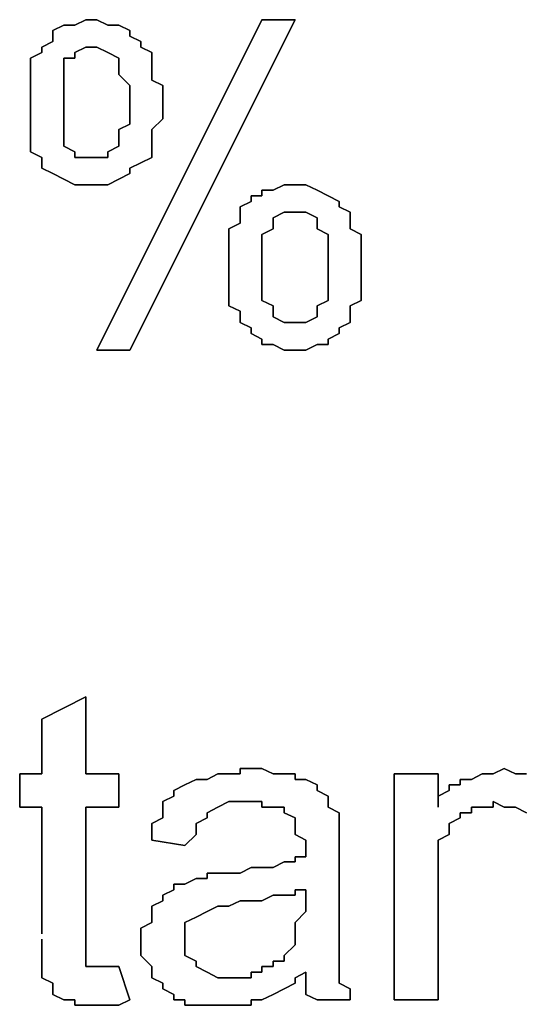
# Model space of a CAD drawing. Header units: metres. Extents: x 2.9 to 42.8, y 1.7 to 28.7.
# Drawn here: x 39.1689 to 39.3312, y 22.3079 to 22.6236 of the extents above; entities that cross this region are included whole.
import ezdxf

# ---------------------------------------------------------------- set-up
doc = ezdxf.new("R2010")
doc.units = ezdxf.units.M
doc.layers.add('GRIS', color=8, linetype='Continuous')

msp = doc.modelspace()

# ---------------------------------------------------------------- linework, layer by layer
at = {"layer": 'GRIS', "lineweight": -3}
for points in [[(39.1901, 22.6236), (39.1866, 22.6219), (39.1901, 22.6236)], [(39.1936, 22.6236), (39.1901, 22.6236), (39.1936, 22.6236)], [(39.2465, 22.6236), (39.1936, 22.5178), (39.2465, 22.6236)], [(39.1971, 22.6219), (39.1936, 22.6236), (39.1971, 22.6219)], [(39.2042, 22.5178), (39.2571, 22.6236), (39.2042, 22.5178)], [(39.2571, 22.6236), (39.2465, 22.6236), (39.2571, 22.6236)], [(39.183, 22.6219), (39.1795, 22.6201), (39.183, 22.6219)], [(39.1795, 22.6201), (39.1795, 22.6183), (39.1795, 22.6201)], [(39.1866, 22.6219), (39.183, 22.6219), (39.1866, 22.6219)], [(39.2007, 22.6219), (39.1971, 22.6219), (39.2007, 22.6219)], [(39.2042, 22.6201), (39.2007, 22.6219), (39.2042, 22.6201)], [(39.2042, 22.6183), (39.2042, 22.6201), (39.2042, 22.6183)], [(39.1795, 22.6183), (39.1795, 22.6166), (39.1795, 22.6183)], [(39.2077, 22.6166), (39.2042, 22.6183), (39.2077, 22.6166)], [(39.1795, 22.6166), (39.176, 22.6148), (39.1795, 22.6166)], [(39.176, 22.6148), (39.176, 22.6131), (39.176, 22.6148)], [(39.1866, 22.6131), (39.1901, 22.6148), (39.1866, 22.6131)], [(39.1901, 22.6148), (39.1936, 22.6148), (39.1901, 22.6148)], [(39.1936, 22.6148), (39.1971, 22.6131), (39.1936, 22.6148)], [(39.2077, 22.6148), (39.2077, 22.6166), (39.2077, 22.6148)], [(39.2112, 22.6131), (39.2077, 22.6148), (39.2112, 22.6131)], [(39.176, 22.6131), (39.1724, 22.6113), (39.176, 22.6131)], [(39.1724, 22.6113), (39.1724, 22.6095), (39.1724, 22.6113)], [(39.183, 22.6095), (39.183, 22.6113), (39.183, 22.6095)], [(39.183, 22.6113), (39.1866, 22.6113), (39.183, 22.6113)], [(39.1866, 22.6113), (39.1866, 22.6131), (39.1866, 22.6113)], [(39.1971, 22.6131), (39.2007, 22.6113), (39.1971, 22.6131)], [(39.2007, 22.6113), (39.2007, 22.6095), (39.2007, 22.6113)], [(39.2112, 22.6113), (39.2112, 22.6131), (39.2112, 22.6113)], [(39.2112, 22.6095), (39.2112, 22.6113), (39.2112, 22.6095)], [(39.1724, 22.6095), (39.1724, 22.6078), (39.1724, 22.6095)], [(39.1724, 22.6078), (39.1724, 22.6042), (39.1724, 22.6078)], [(39.183, 22.6078), (39.183, 22.6095), (39.183, 22.6078)], [(39.183, 22.606), (39.183, 22.6078), (39.183, 22.606)], [(39.2007, 22.6095), (39.2007, 22.6078), (39.2007, 22.6095)], [(39.2007, 22.6078), (39.2007, 22.606), (39.2007, 22.6078)], [(39.2112, 22.606), (39.2112, 22.6095), (39.2112, 22.606)], [(39.1724, 22.6042), (39.1724, 22.6025), (39.1724, 22.6042)], [(39.183, 22.6025), (39.183, 22.606), (39.183, 22.6025)], [(39.2007, 22.606), (39.2042, 22.6025), (39.2007, 22.606)], [(39.2112, 22.6042), (39.2112, 22.606), (39.2112, 22.6042)], [(39.2148, 22.6025), (39.2112, 22.6042), (39.2148, 22.6025)], [(39.1724, 22.6025), (39.1724, 22.6007), (39.1724, 22.6025)], [(39.183, 22.6007), (39.183, 22.6025), (39.183, 22.6007)], [(39.2042, 22.6025), (39.2042, 22.6007), (39.2042, 22.6025)], [(39.2148, 22.5989), (39.2148, 22.6025), (39.2148, 22.5989)], [(39.1724, 22.6007), (39.1724, 22.5972), (39.1724, 22.6007)], [(39.183, 22.5972), (39.183, 22.6007), (39.183, 22.5972)], [(39.2042, 22.6007), (39.2042, 22.5972), (39.2042, 22.6007)], [(39.2148, 22.5972), (39.2148, 22.5989), (39.2148, 22.5972)], [(39.1724, 22.5972), (39.1724, 22.5937), (39.1724, 22.5972)], [(39.183, 22.5954), (39.183, 22.5972), (39.183, 22.5954)], [(39.183, 22.5937), (39.183, 22.5954), (39.183, 22.5937)], [(39.2042, 22.5972), (39.2042, 22.5954), (39.2042, 22.5972)], [(39.2042, 22.5954), (39.2042, 22.5937), (39.2042, 22.5954)], [(39.2148, 22.5937), (39.2148, 22.5972), (39.2148, 22.5937)], [(39.1724, 22.5937), (39.1724, 22.5919), (39.1724, 22.5937)], [(39.1724, 22.5919), (39.1724, 22.5884), (39.1724, 22.5919)], [(39.183, 22.5901), (39.183, 22.5937), (39.183, 22.5901)], [(39.2042, 22.5937), (39.2042, 22.5901), (39.2042, 22.5937)], [(39.2112, 22.5884), (39.2148, 22.5919), (39.2112, 22.5884)], [(39.2148, 22.5919), (39.2148, 22.5937), (39.2148, 22.5919)], [(39.1724, 22.5884), (39.1724, 22.5866), (39.1724, 22.5884)], [(39.183, 22.5884), (39.183, 22.5901), (39.183, 22.5884)], [(39.183, 22.5866), (39.183, 22.5884), (39.183, 22.5866)], [(39.2042, 22.5901), (39.2007, 22.5884), (39.2042, 22.5901)], [(39.2007, 22.5884), (39.2007, 22.5866), (39.2007, 22.5884)], [(39.2112, 22.5866), (39.2112, 22.5884), (39.2112, 22.5866)], [(39.1724, 22.5866), (39.1724, 22.5848), (39.1724, 22.5866)], [(39.183, 22.5848), (39.183, 22.5866), (39.183, 22.5848)], [(39.2007, 22.5866), (39.2007, 22.5848), (39.2007, 22.5866)], [(39.2112, 22.5848), (39.2112, 22.5866), (39.2112, 22.5848)], [(39.1724, 22.5848), (39.1724, 22.5813), (39.1724, 22.5848)], [(39.183, 22.5831), (39.183, 22.5848), (39.183, 22.5831)], [(39.1866, 22.5813), (39.183, 22.5831), (39.1866, 22.5813)], [(39.2007, 22.5831), (39.1971, 22.5813), (39.2007, 22.5831)], [(39.2007, 22.5848), (39.2007, 22.5831), (39.2007, 22.5848)], [(39.2112, 22.5813), (39.2112, 22.5848), (39.2112, 22.5813)], [(39.1724, 22.5813), (39.176, 22.5795), (39.1724, 22.5813)], [(39.176, 22.5795), (39.176, 22.5778), (39.176, 22.5795)], [(39.1866, 22.5795), (39.1866, 22.5813), (39.1866, 22.5795)], [(39.1901, 22.5795), (39.1866, 22.5795), (39.1901, 22.5795)], [(39.1936, 22.5795), (39.1901, 22.5795), (39.1936, 22.5795)], [(39.1971, 22.5795), (39.1936, 22.5795), (39.1971, 22.5795)], [(39.1971, 22.5813), (39.1971, 22.5795), (39.1971, 22.5813)], [(39.2077, 22.5778), (39.2112, 22.5795), (39.2077, 22.5778)], [(39.2112, 22.5795), (39.2112, 22.5813), (39.2112, 22.5795)], [(39.176, 22.5778), (39.176, 22.576), (39.176, 22.5778)], [(39.176, 22.576), (39.1795, 22.5743), (39.176, 22.576)], [(39.2042, 22.576), (39.2077, 22.5778), (39.2042, 22.576)], [(39.2042, 22.5743), (39.2042, 22.576), (39.2042, 22.5743)], [(39.1795, 22.5743), (39.183, 22.5725), (39.1795, 22.5743)], [(39.2007, 22.5725), (39.2042, 22.5743), (39.2007, 22.5725)], [(39.183, 22.5725), (39.1866, 22.5707), (39.183, 22.5725)], [(39.1866, 22.5707), (39.1901, 22.5707), (39.1866, 22.5707)], [(39.1901, 22.5707), (39.1936, 22.5707), (39.1901, 22.5707)], [(39.1936, 22.5707), (39.1971, 22.5707), (39.1936, 22.5707)], [(39.1971, 22.5707), (39.2007, 22.5725), (39.1971, 22.5707)], [(39.2536, 22.5707), (39.2501, 22.569), (39.2536, 22.5707)], [(39.2571, 22.5707), (39.2536, 22.5707), (39.2571, 22.5707)], [(39.2606, 22.5707), (39.2571, 22.5707), (39.2606, 22.5707)], [(39.2642, 22.569), (39.2606, 22.5707), (39.2642, 22.569)], [(39.2465, 22.5672), (39.243, 22.5672), (39.2465, 22.5672)], [(39.243, 22.5672), (39.243, 22.5654), (39.243, 22.5672)], [(39.2501, 22.569), (39.2465, 22.569), (39.2501, 22.569)], [(39.2465, 22.569), (39.2465, 22.5672), (39.2465, 22.569)], [(39.2677, 22.5672), (39.2642, 22.569), (39.2677, 22.5672)], [(39.2712, 22.5654), (39.2677, 22.5672), (39.2712, 22.5654)], [(39.243, 22.5654), (39.2395, 22.5637), (39.243, 22.5654)], [(39.2395, 22.5637), (39.2395, 22.5619), (39.2395, 22.5637)], [(39.2712, 22.5637), (39.2712, 22.5654), (39.2712, 22.5637)], [(39.2748, 22.5619), (39.2712, 22.5637), (39.2748, 22.5619)], [(39.2395, 22.5619), (39.2395, 22.5584), (39.2395, 22.5619)], [(39.2501, 22.5601), (39.2536, 22.5619), (39.2501, 22.5601)], [(39.2501, 22.5584), (39.2501, 22.5601), (39.2501, 22.5584)], [(39.2536, 22.5619), (39.2571, 22.5619), (39.2536, 22.5619)], [(39.2571, 22.5619), (39.2606, 22.5619), (39.2571, 22.5619)], [(39.2606, 22.5619), (39.2642, 22.5601), (39.2606, 22.5619)], [(39.2642, 22.5601), (39.2642, 22.5584), (39.2642, 22.5601)], [(39.2748, 22.5601), (39.2748, 22.5619), (39.2748, 22.5601)], [(39.2748, 22.5584), (39.2748, 22.5601), (39.2748, 22.5584)], [(39.2395, 22.5584), (39.2359, 22.5566), (39.2395, 22.5584)], [(39.2501, 22.5566), (39.2501, 22.5584), (39.2501, 22.5566)], [(39.2642, 22.5584), (39.2642, 22.5566), (39.2642, 22.5584)], [(39.2748, 22.5566), (39.2748, 22.5584), (39.2748, 22.5566)], [(39.2359, 22.5566), (39.2359, 22.5548), (39.2359, 22.5566)], [(39.2359, 22.5548), (39.2359, 22.5531), (39.2359, 22.5548)], [(39.2465, 22.5548), (39.2501, 22.5566), (39.2465, 22.5548)], [(39.2465, 22.5531), (39.2465, 22.5548), (39.2465, 22.5531)], [(39.2642, 22.5566), (39.2677, 22.5548), (39.2642, 22.5566)], [(39.2677, 22.5548), (39.2677, 22.5531), (39.2677, 22.5548)], [(39.2783, 22.5548), (39.2748, 22.5566), (39.2783, 22.5548)], [(39.2783, 22.5513), (39.2783, 22.5548), (39.2783, 22.5513)], [(39.2359, 22.5531), (39.2359, 22.5496), (39.2359, 22.5531)], [(39.2465, 22.5513), (39.2465, 22.5531), (39.2465, 22.5513)], [(39.2465, 22.5478), (39.2465, 22.5513), (39.2465, 22.5478)], [(39.2677, 22.5531), (39.2677, 22.5513), (39.2677, 22.5531)], [(39.2677, 22.5513), (39.2677, 22.5478), (39.2677, 22.5513)], [(39.2783, 22.5496), (39.2783, 22.5513), (39.2783, 22.5496)], [(39.2359, 22.5496), (39.2359, 22.5478), (39.2359, 22.5496)], [(39.2359, 22.5478), (39.2359, 22.5443), (39.2359, 22.5478)], [(39.2465, 22.5443), (39.2465, 22.5478), (39.2465, 22.5443)], [(39.2677, 22.5478), (39.2677, 22.5443), (39.2677, 22.5478)], [(39.2783, 22.546), (39.2783, 22.5496), (39.2783, 22.546)], [(39.2359, 22.5443), (39.2359, 22.5425), (39.2359, 22.5443)], [(39.2465, 22.5407), (39.2465, 22.5443), (39.2465, 22.5407)], [(39.2677, 22.5443), (39.2677, 22.5407), (39.2677, 22.5443)], [(39.2783, 22.5443), (39.2783, 22.546), (39.2783, 22.5443)], [(39.2783, 22.5407), (39.2783, 22.5443), (39.2783, 22.5407)], [(39.2359, 22.5425), (39.2359, 22.539), (39.2359, 22.5425)], [(39.2359, 22.539), (39.2359, 22.5372), (39.2359, 22.539)], [(39.2465, 22.5372), (39.2465, 22.5407), (39.2465, 22.5372)], [(39.2677, 22.5407), (39.2677, 22.5372), (39.2677, 22.5407)], [(39.2783, 22.539), (39.2783, 22.5407), (39.2783, 22.539)], [(39.2783, 22.5354), (39.2783, 22.539), (39.2783, 22.5354)], [(39.2359, 22.5372), (39.2359, 22.5337), (39.2359, 22.5372)], [(39.2465, 22.5354), (39.2465, 22.5372), (39.2465, 22.5354)], [(39.2465, 22.5337), (39.2465, 22.5354), (39.2465, 22.5337)], [(39.2677, 22.5372), (39.2677, 22.5354), (39.2677, 22.5372)], [(39.2677, 22.5354), (39.2677, 22.5337), (39.2677, 22.5354)], [(39.2783, 22.5337), (39.2783, 22.5354), (39.2783, 22.5337)], [(39.2359, 22.5337), (39.2359, 22.5319), (39.2359, 22.5337)], [(39.2359, 22.5319), (39.2395, 22.5302), (39.2359, 22.5319)], [(39.2501, 22.5319), (39.2465, 22.5337), (39.2501, 22.5319)], [(39.2501, 22.5302), (39.2501, 22.5319), (39.2501, 22.5302)], [(39.2677, 22.5337), (39.2642, 22.5319), (39.2677, 22.5337)], [(39.2642, 22.5319), (39.2642, 22.5302), (39.2642, 22.5319)], [(39.2748, 22.5319), (39.2783, 22.5337), (39.2748, 22.5319)], [(39.2748, 22.5302), (39.2748, 22.5319), (39.2748, 22.5302)], [(39.2395, 22.5302), (39.2395, 22.5284), (39.2395, 22.5302)], [(39.2395, 22.5284), (39.2395, 22.5266), (39.2395, 22.5284)], [(39.2501, 22.5284), (39.2501, 22.5302), (39.2501, 22.5284)], [(39.2536, 22.5266), (39.2501, 22.5284), (39.2536, 22.5266)], [(39.2642, 22.5284), (39.2606, 22.5266), (39.2642, 22.5284)], [(39.2642, 22.5302), (39.2642, 22.5284), (39.2642, 22.5302)], [(39.2748, 22.5284), (39.2748, 22.5302), (39.2748, 22.5284)], [(39.2748, 22.5266), (39.2748, 22.5284), (39.2748, 22.5266)], [(39.2395, 22.5266), (39.243, 22.5249), (39.2395, 22.5266)], [(39.2571, 22.5266), (39.2536, 22.5266), (39.2571, 22.5266)], [(39.2606, 22.5266), (39.2571, 22.5266), (39.2606, 22.5266)], [(39.2712, 22.5249), (39.2748, 22.5266), (39.2712, 22.5249)], [(39.243, 22.5249), (39.243, 22.5231), (39.243, 22.5249)], [(39.243, 22.5231), (39.2465, 22.5213), (39.243, 22.5231)], [(39.2677, 22.5213), (39.2712, 22.5231), (39.2677, 22.5213)], [(39.2712, 22.5231), (39.2712, 22.5249), (39.2712, 22.5231)], [(39.2465, 22.5213), (39.2465, 22.5196), (39.2465, 22.5213)], [(39.2465, 22.5196), (39.2501, 22.5196), (39.2465, 22.5196)], [(39.2501, 22.5196), (39.2536, 22.5178), (39.2501, 22.5196)], [(39.2606, 22.5178), (39.2642, 22.5196), (39.2606, 22.5178)], [(39.2642, 22.5196), (39.2677, 22.5196), (39.2642, 22.5196)], [(39.2677, 22.5196), (39.2677, 22.5213), (39.2677, 22.5196)], [(39.1936, 22.5178), (39.2042, 22.5178), (39.1936, 22.5178)], [(39.2536, 22.5178), (39.2571, 22.5178), (39.2536, 22.5178)], [(39.2571, 22.5178), (39.2606, 22.5178), (39.2571, 22.5178)], [(39.1901, 22.4067), (39.176, 22.3996), (39.1901, 22.4067)], [(39.1901, 22.382), (39.1901, 22.4067), (39.1901, 22.382)], [(39.176, 22.3996), (39.176, 22.382), (39.176, 22.3996)], [(39.243, 22.3837), (39.2395, 22.3837), (39.243, 22.3837)], [(39.2395, 22.3837), (39.2395, 22.382), (39.2395, 22.3837)], [(39.2465, 22.3837), (39.243, 22.3837), (39.2465, 22.3837)], [(39.2501, 22.382), (39.2465, 22.3837), (39.2501, 22.382)], [(39.3241, 22.3837), (39.3206, 22.382), (39.3241, 22.3837)], [(39.3277, 22.382), (39.3241, 22.3837), (39.3277, 22.382)], [(39.176, 22.382), (39.1689, 22.382), (39.176, 22.382)], [(39.1689, 22.382), (39.1689, 22.3714), (39.1689, 22.382)], [(39.2007, 22.382), (39.1901, 22.382), (39.2007, 22.382)], [(39.2007, 22.3714), (39.2007, 22.382), (39.2007, 22.3714)], [(39.2254, 22.3802), (39.2218, 22.3785), (39.2254, 22.3802)], [(39.2289, 22.3802), (39.2254, 22.3802), (39.2289, 22.3802)], [(39.2324, 22.382), (39.2289, 22.3802), (39.2324, 22.382)], [(39.2359, 22.382), (39.2324, 22.382), (39.2359, 22.382)], [(39.2395, 22.382), (39.2359, 22.382), (39.2395, 22.382)], [(39.2536, 22.382), (39.2501, 22.382), (39.2536, 22.382)], [(39.2571, 22.382), (39.2536, 22.382), (39.2571, 22.382)], [(39.2571, 22.3802), (39.2571, 22.382), (39.2571, 22.3802)], [(39.2606, 22.3802), (39.2571, 22.3802), (39.2606, 22.3802)], [(39.2642, 22.3785), (39.2606, 22.3802), (39.2642, 22.3785)], [(39.303, 22.382), (39.2889, 22.382), (39.303, 22.382)], [(39.2889, 22.382), (39.2889, 22.3097), (39.2889, 22.382)], [(39.303, 22.3714), (39.303, 22.382), (39.303, 22.3714)], [(39.3136, 22.3802), (39.31, 22.3802), (39.3136, 22.3802)], [(39.31, 22.3802), (39.31, 22.3785), (39.31, 22.3802)], [(39.3171, 22.382), (39.3136, 22.3802), (39.3171, 22.382)], [(39.3206, 22.382), (39.3171, 22.382), (39.3206, 22.382)], [(39.3312, 22.382), (39.3277, 22.382), (39.3312, 22.382)], [(39.2218, 22.3785), (39.2183, 22.3767), (39.2218, 22.3785)], [(39.2642, 22.3767), (39.2642, 22.3785), (39.2642, 22.3767)], [(39.31, 22.3785), (39.3065, 22.3785), (39.31, 22.3785)], [(39.3065, 22.3785), (39.3065, 22.3767), (39.3065, 22.3785)], [(39.2183, 22.3749), (39.2148, 22.3732), (39.2183, 22.3749)], [(39.2183, 22.3767), (39.2183, 22.3749), (39.2183, 22.3767)], [(39.2677, 22.3749), (39.2642, 22.3767), (39.2677, 22.3749)], [(39.2677, 22.3732), (39.2677, 22.3749), (39.2677, 22.3732)], [(39.3065, 22.3767), (39.303, 22.3749), (39.3065, 22.3767)], [(39.303, 22.3749), (39.303, 22.3732), (39.303, 22.3749)], [(39.1689, 22.3714), (39.176, 22.3714), (39.1689, 22.3714)], [(39.176, 22.3714), (39.176, 22.3308), (39.176, 22.3714)], [(39.1901, 22.3291), (39.1901, 22.3714), (39.1901, 22.3291)], [(39.1901, 22.3714), (39.2007, 22.3714), (39.1901, 22.3714)], [(39.2148, 22.3732), (39.2148, 22.3714), (39.2148, 22.3732)], [(39.2148, 22.3714), (39.2148, 22.3696), (39.2148, 22.3714)], [(39.2289, 22.3696), (39.2324, 22.3714), (39.2289, 22.3696)], [(39.2324, 22.3714), (39.2359, 22.3732), (39.2324, 22.3714)], [(39.2359, 22.3732), (39.2395, 22.3732), (39.2359, 22.3732)], [(39.2395, 22.3732), (39.243, 22.3732), (39.2395, 22.3732)], [(39.243, 22.3732), (39.2465, 22.3732), (39.243, 22.3732)], [(39.2465, 22.3732), (39.2465, 22.3714), (39.2465, 22.3732)], [(39.2465, 22.3714), (39.2501, 22.3714), (39.2465, 22.3714)], [(39.2501, 22.3714), (39.2536, 22.3714), (39.2501, 22.3714)], [(39.2536, 22.3714), (39.2536, 22.3696), (39.2536, 22.3714)], [(39.2677, 22.3714), (39.2677, 22.3732), (39.2677, 22.3714)], [(39.2712, 22.3696), (39.2677, 22.3714), (39.2712, 22.3696)], [(39.303, 22.3732), (39.303, 22.3714), (39.303, 22.3732)], [(39.3136, 22.3696), (39.3136, 22.3714), (39.3136, 22.3696)], [(39.3136, 22.3714), (39.3171, 22.3714), (39.3136, 22.3714)], [(39.3171, 22.3714), (39.3206, 22.3714), (39.3171, 22.3714)], [(39.3206, 22.3714), (39.3206, 22.3732), (39.3206, 22.3714)], [(39.3206, 22.3732), (39.3241, 22.3714), (39.3206, 22.3732)], [(39.3241, 22.3714), (39.3277, 22.3714), (39.3241, 22.3714)], [(39.3277, 22.3714), (39.3312, 22.3696), (39.3277, 22.3714)], [(39.2148, 22.3679), (39.2112, 22.3661), (39.2148, 22.3679)], [(39.2148, 22.3696), (39.2148, 22.3679), (39.2148, 22.3696)], [(39.2254, 22.3661), (39.2289, 22.3679), (39.2254, 22.3661)], [(39.2289, 22.3679), (39.2289, 22.3696), (39.2289, 22.3679)], [(39.2536, 22.3696), (39.2571, 22.3679), (39.2536, 22.3696)], [(39.2571, 22.3679), (39.2571, 22.3661), (39.2571, 22.3679)], [(39.2712, 22.3661), (39.2712, 22.3696), (39.2712, 22.3661)], [(39.3065, 22.3661), (39.31, 22.3679), (39.3065, 22.3661)], [(39.31, 22.3679), (39.31, 22.3696), (39.31, 22.3679)], [(39.31, 22.3696), (39.3136, 22.3696), (39.31, 22.3696)], [(39.2112, 22.3661), (39.2112, 22.3626), (39.2112, 22.3661)], [(39.2254, 22.3643), (39.2254, 22.3661), (39.2254, 22.3643)], [(39.2254, 22.3626), (39.2254, 22.3643), (39.2254, 22.3626)], [(39.2571, 22.3661), (39.2571, 22.3626), (39.2571, 22.3661)], [(39.2712, 22.3626), (39.2712, 22.3661), (39.2712, 22.3626)], [(39.3065, 22.3643), (39.3065, 22.3661), (39.3065, 22.3643)], [(39.3065, 22.3626), (39.3065, 22.3643), (39.3065, 22.3626)], [(39.2112, 22.3626), (39.2112, 22.3608), (39.2112, 22.3626)], [(39.2218, 22.3591), (39.2254, 22.3626), (39.2218, 22.3591)], [(39.2571, 22.3626), (39.2606, 22.3608), (39.2571, 22.3626)], [(39.2712, 22.3608), (39.2712, 22.3626), (39.2712, 22.3608)], [(39.303, 22.3608), (39.3065, 22.3626), (39.303, 22.3608)], [(39.2112, 22.3608), (39.2218, 22.3591), (39.2112, 22.3608)], [(39.2606, 22.3608), (39.2606, 22.3573), (39.2606, 22.3608)], [(39.2712, 22.3573), (39.2712, 22.3608), (39.2712, 22.3573)], [(39.303, 22.3591), (39.303, 22.3608), (39.303, 22.3591)], [(39.303, 22.3555), (39.303, 22.3591), (39.303, 22.3555)], [(39.2606, 22.3555), (39.2571, 22.3555), (39.2606, 22.3555)], [(39.2571, 22.3555), (39.2571, 22.3538), (39.2571, 22.3555)], [(39.2606, 22.3573), (39.2606, 22.3555), (39.2606, 22.3573)], [(39.2712, 22.3555), (39.2712, 22.3573), (39.2712, 22.3555)], [(39.2712, 22.3397), (39.2712, 22.3555), (39.2712, 22.3397)], [(39.303, 22.3538), (39.303, 22.3555), (39.303, 22.3538)], [(39.243, 22.352), (39.2395, 22.3502), (39.243, 22.352)], [(39.2465, 22.352), (39.243, 22.352), (39.2465, 22.352)], [(39.2501, 22.352), (39.2465, 22.352), (39.2501, 22.352)], [(39.2536, 22.3538), (39.2501, 22.352), (39.2536, 22.3538)], [(39.2571, 22.3538), (39.2536, 22.3538), (39.2571, 22.3538)], [(39.303, 22.3502), (39.303, 22.3538), (39.303, 22.3502)], [(39.2254, 22.3485), (39.2218, 22.3467), (39.2254, 22.3485)], [(39.2289, 22.3485), (39.2254, 22.3485), (39.2289, 22.3485)], [(39.2324, 22.3502), (39.2289, 22.3502), (39.2324, 22.3502)], [(39.2289, 22.3502), (39.2289, 22.3485), (39.2289, 22.3502)], [(39.2359, 22.3502), (39.2324, 22.3502), (39.2359, 22.3502)], [(39.2395, 22.3502), (39.2359, 22.3502), (39.2395, 22.3502)], [(39.303, 22.3485), (39.303, 22.3502), (39.303, 22.3485)], [(39.303, 22.3097), (39.303, 22.3485), (39.303, 22.3097)], [(39.2218, 22.3467), (39.2183, 22.3467), (39.2218, 22.3467)], [(39.2183, 22.3467), (39.2183, 22.3449), (39.2183, 22.3467)], [(39.2183, 22.3449), (39.2148, 22.3432), (39.2183, 22.3449)], [(39.2148, 22.3432), (39.2148, 22.3414), (39.2148, 22.3432)], [(39.2465, 22.3414), (39.2501, 22.3432), (39.2465, 22.3414)], [(39.2501, 22.3432), (39.2536, 22.3432), (39.2501, 22.3432)], [(39.2536, 22.3432), (39.2571, 22.3432), (39.2536, 22.3432)], [(39.2571, 22.3432), (39.2571, 22.3449), (39.2571, 22.3432)], [(39.2571, 22.3449), (39.2606, 22.3449), (39.2571, 22.3449)], [(39.2606, 22.3449), (39.2606, 22.3414), (39.2606, 22.3449)], [(39.2148, 22.3414), (39.2112, 22.3397), (39.2148, 22.3414)], [(39.2112, 22.3397), (39.2112, 22.3379), (39.2112, 22.3397)], [(39.2289, 22.3379), (39.2324, 22.3397), (39.2289, 22.3379)], [(39.2324, 22.3397), (39.2359, 22.3397), (39.2324, 22.3397)], [(39.2359, 22.3397), (39.2395, 22.3414), (39.2359, 22.3397)], [(39.2395, 22.3414), (39.243, 22.3414), (39.2395, 22.3414)], [(39.243, 22.3414), (39.2465, 22.3414), (39.243, 22.3414)], [(39.2606, 22.3414), (39.2606, 22.3397), (39.2606, 22.3414)], [(39.2606, 22.3397), (39.2606, 22.3379), (39.2606, 22.3397)], [(39.2712, 22.3361), (39.2712, 22.3397), (39.2712, 22.3361)], [(39.2112, 22.3379), (39.2112, 22.3344), (39.2112, 22.3379)], [(39.2218, 22.3344), (39.2254, 22.3361), (39.2218, 22.3344)], [(39.2254, 22.3361), (39.2289, 22.3379), (39.2254, 22.3361)], [(39.2606, 22.3379), (39.2571, 22.3344), (39.2606, 22.3379)], [(39.2712, 22.3326), (39.2712, 22.3361), (39.2712, 22.3326)], [(39.2112, 22.3344), (39.2077, 22.3326), (39.2112, 22.3344)], [(39.2218, 22.3326), (39.2218, 22.3344), (39.2218, 22.3326)], [(39.2571, 22.3344), (39.2571, 22.3326), (39.2571, 22.3344)], [(39.2077, 22.3326), (39.2077, 22.3308), (39.2077, 22.3326)], [(39.2077, 22.3308), (39.2077, 22.3273), (39.2077, 22.3308)], [(39.2218, 22.3291), (39.2218, 22.3326), (39.2218, 22.3291)], [(39.2571, 22.3326), (39.2571, 22.3308), (39.2571, 22.3326)], [(39.2571, 22.3308), (39.2571, 22.3291), (39.2571, 22.3308)], [(39.2712, 22.3291), (39.2712, 22.3326), (39.2712, 22.3291)], [(39.176, 22.3291), (39.176, 22.3273), (39.176, 22.3291)], [(39.176, 22.3273), (39.176, 22.3238), (39.176, 22.3273)], [(39.1901, 22.3255), (39.1901, 22.3291), (39.1901, 22.3255)], [(39.2077, 22.3273), (39.2077, 22.3255), (39.2077, 22.3273)], [(39.2218, 22.3255), (39.2218, 22.3291), (39.2218, 22.3255)], [(39.2571, 22.3273), (39.2536, 22.3238), (39.2571, 22.3273)], [(39.2571, 22.3291), (39.2571, 22.3273), (39.2571, 22.3291)], [(39.2712, 22.3273), (39.2712, 22.3291), (39.2712, 22.3273)], [(39.2712, 22.3238), (39.2712, 22.3273), (39.2712, 22.3238)], [(39.176, 22.3238), (39.176, 22.3203), (39.176, 22.3238)], [(39.1901, 22.3238), (39.1901, 22.3255), (39.1901, 22.3238)], [(39.1901, 22.322), (39.1901, 22.3238), (39.1901, 22.322)], [(39.2077, 22.3255), (39.2077, 22.3238), (39.2077, 22.3255)], [(39.2077, 22.3238), (39.2112, 22.3203), (39.2077, 22.3238)], [(39.2218, 22.3238), (39.2218, 22.3255), (39.2218, 22.3238)], [(39.2254, 22.322), (39.2218, 22.3238), (39.2254, 22.322)], [(39.2536, 22.3238), (39.2536, 22.322), (39.2536, 22.3238)], [(39.2712, 22.322), (39.2712, 22.3238), (39.2712, 22.322)], [(39.176, 22.3203), (39.176, 22.3185), (39.176, 22.3203)], [(39.1901, 22.3203), (39.1901, 22.322), (39.1901, 22.3203)], [(39.1936, 22.3203), (39.1901, 22.3203), (39.1936, 22.3203)], [(39.1971, 22.3203), (39.1936, 22.3203), (39.1971, 22.3203)], [(39.2007, 22.3203), (39.1971, 22.3203), (39.2007, 22.3203)], [(39.2042, 22.3097), (39.2007, 22.3203), (39.2042, 22.3097)], [(39.2112, 22.3203), (39.2112, 22.3185), (39.2112, 22.3203)], [(39.2254, 22.3203), (39.2254, 22.322), (39.2254, 22.3203)], [(39.2289, 22.3185), (39.2254, 22.3203), (39.2289, 22.3185)], [(39.2501, 22.3203), (39.2465, 22.3203), (39.2501, 22.3203)], [(39.2465, 22.3203), (39.2465, 22.3185), (39.2465, 22.3203)], [(39.2536, 22.322), (39.2501, 22.322), (39.2536, 22.322)], [(39.2501, 22.322), (39.2501, 22.3203), (39.2501, 22.322)], [(39.2712, 22.3203), (39.2712, 22.322), (39.2712, 22.3203)], [(39.2712, 22.3185), (39.2712, 22.3203), (39.2712, 22.3185)], [(39.176, 22.3185), (39.176, 22.3167), (39.176, 22.3185)], [(39.2112, 22.3185), (39.2112, 22.3167), (39.2112, 22.3185)], [(39.2324, 22.3167), (39.2289, 22.3185), (39.2324, 22.3167)], [(39.2465, 22.3185), (39.243, 22.3185), (39.2465, 22.3185)], [(39.243, 22.3185), (39.243, 22.3167), (39.243, 22.3185)], [(39.2571, 22.3167), (39.2606, 22.3185), (39.2571, 22.3167)], [(39.2606, 22.3185), (39.2606, 22.315), (39.2606, 22.3185)], [(39.2712, 22.315), (39.2712, 22.3185), (39.2712, 22.315)], [(39.176, 22.3167), (39.1795, 22.315), (39.176, 22.3167)], [(39.1795, 22.315), (39.1795, 22.3132), (39.1795, 22.315)], [(39.2112, 22.3167), (39.2148, 22.315), (39.2112, 22.3167)], [(39.2148, 22.315), (39.2148, 22.3132), (39.2148, 22.315)], [(39.2359, 22.3167), (39.2324, 22.3167), (39.2359, 22.3167)], [(39.2395, 22.3167), (39.2359, 22.3167), (39.2395, 22.3167)], [(39.243, 22.3167), (39.2395, 22.3167), (39.243, 22.3167)], [(39.2536, 22.3132), (39.2571, 22.315), (39.2536, 22.3132)], [(39.2571, 22.315), (39.2571, 22.3167), (39.2571, 22.315)], [(39.2606, 22.315), (39.2606, 22.3132), (39.2606, 22.315)], [(39.2748, 22.3132), (39.2712, 22.315), (39.2748, 22.3132)], [(39.1795, 22.3132), (39.1795, 22.3114), (39.1795, 22.3132)], [(39.1795, 22.3114), (39.183, 22.3097), (39.1795, 22.3114)], [(39.2148, 22.3132), (39.2183, 22.3114), (39.2148, 22.3132)], [(39.2183, 22.3114), (39.2183, 22.3097), (39.2183, 22.3114)], [(39.2465, 22.3097), (39.2501, 22.3114), (39.2465, 22.3097)], [(39.2501, 22.3114), (39.2536, 22.3132), (39.2501, 22.3114)], [(39.2606, 22.3132), (39.2606, 22.3114), (39.2606, 22.3132)], [(39.2606, 22.3114), (39.2642, 22.3097), (39.2606, 22.3114)], [(39.2748, 22.3114), (39.2748, 22.3132), (39.2748, 22.3114)], [(39.2748, 22.3097), (39.2748, 22.3114), (39.2748, 22.3097)], [(39.183, 22.3097), (39.1866, 22.3097), (39.183, 22.3097)], [(39.1866, 22.3097), (39.1866, 22.3079), (39.1866, 22.3097)], [(39.1866, 22.3079), (39.1901, 22.3079), (39.1866, 22.3079)], [(39.1901, 22.3079), (39.1936, 22.3079), (39.1901, 22.3079)], [(39.1936, 22.3079), (39.1971, 22.3079), (39.1936, 22.3079)], [(39.1971, 22.3079), (39.2007, 22.3079), (39.1971, 22.3079)], [(39.2007, 22.3079), (39.2042, 22.3097), (39.2007, 22.3079)], [(39.2183, 22.3097), (39.2218, 22.3097), (39.2183, 22.3097)], [(39.2218, 22.3097), (39.2218, 22.3079), (39.2218, 22.3097)], [(39.2218, 22.3079), (39.2254, 22.3079), (39.2218, 22.3079)], [(39.2254, 22.3079), (39.2289, 22.3079), (39.2254, 22.3079)], [(39.2289, 22.3079), (39.2324, 22.3079), (39.2289, 22.3079)], [(39.2324, 22.3079), (39.2359, 22.3079), (39.2324, 22.3079)], [(39.2359, 22.3079), (39.2395, 22.3079), (39.2359, 22.3079)], [(39.2395, 22.3079), (39.243, 22.3079), (39.2395, 22.3079)], [(39.243, 22.3079), (39.243, 22.3097), (39.243, 22.3079)], [(39.243, 22.3097), (39.2465, 22.3097), (39.243, 22.3097)], [(39.2642, 22.3097), (39.2748, 22.3097), (39.2642, 22.3097)], [(39.2889, 22.3097), (39.303, 22.3097), (39.2889, 22.3097)]]:
    msp.add_lwpolyline(points, dxfattribs=at)

doc.saveas('drawing.dxf')
